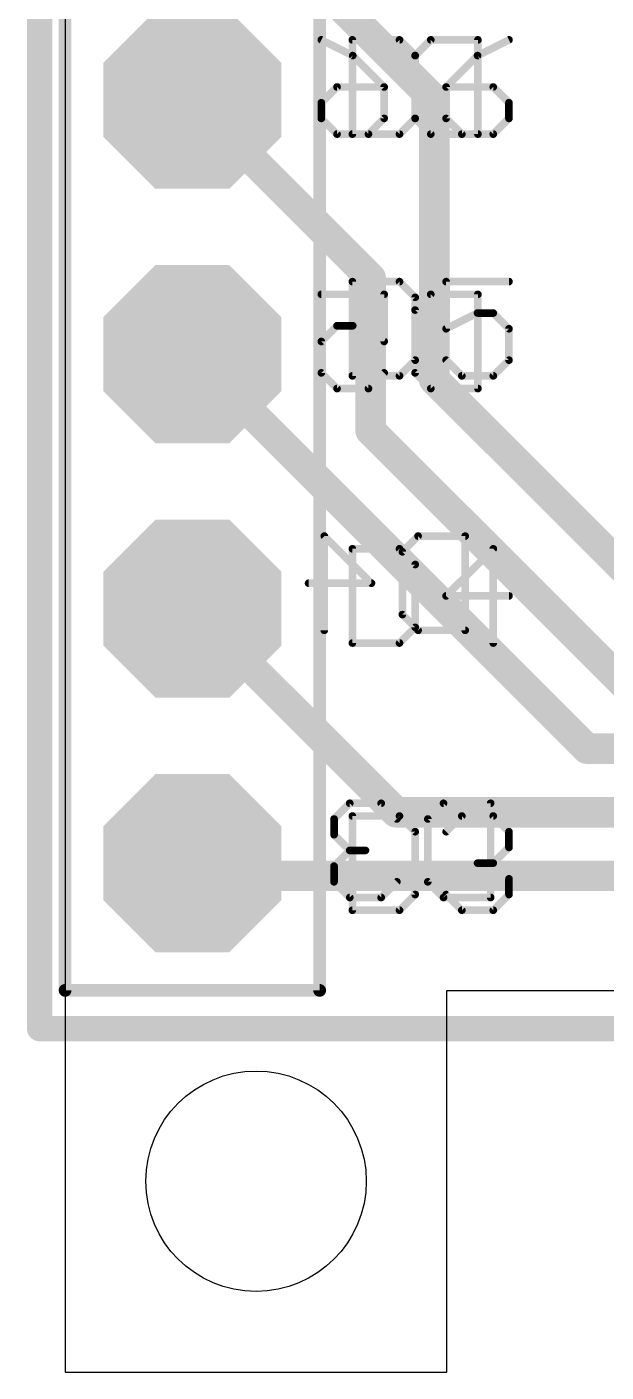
# Model space of a CAD drawing. Extents: x -0.4 to 36.2, y -3.8 to 29.2.
# Drawn here: x -0.38 to 5.4, y -3.81 to 9.62 of the extents above; entities that cross this region are included whole.
import ezdxf

# ---------------------------------------------------------------- set-up
doc = ezdxf.new("R2010")
doc.units = 0
for name, color, linetype in [('1', 12, 'CONTINUOUS'), ('17', 110, 'CONTINUOUS'), ('20', 53, 'CONTINUOUS'), ('21', 253, 'CONTINUOUS'), ('51', 253, 'CONTINUOUS'), ('52', 253, 'CONTINUOUS')]:
    doc.layers.add(name, color=color, linetype=linetype)

# ---------------------------------------------------------------- blocks, each defined once
blk = doc.blocks.new('RECT')
blk.add_solid([(-0.5, -0.5), (0.5, -0.5), (-0.5, 0.5), (0.5, 0.5)])
blk = doc.blocks.new('OCTAGONP')
at = {"const_width": 0.5}
blk.add_lwpolyline([(-0.25, -0.1036), (-0.25, 0.1036), (-0.1036, 0.25), (0.1036, 0.25), (0.25, 0.1036), (0.25, -0.1036), (0.1036, -0.25), (-0.1036, -0.25), (-0.25, -0.1036), (-0.25, 0.1036)], dxfattribs=at)

msp = doc.modelspace()

# ---------------------------------------------------------------- linework, layer by layer
at = {"layer": '1'}
for points, const_width in [([(-0.254, 25.908), (-0.254, -0.381)], 0.254), ([(3.683, 8.89), (1.27, 11.303)], 0.3048), ([(1.27, 8.89), (3.048, 7.112)], 0.3048), ([(3.683, 6.096), (3.683, 8.89)], 0.3048), ([(3.048, 7.112), (3.048, 5.588)], 0.3048), ([(1.27, 6.35), (5.207, 2.413)], 0.3048), ([(3.683, 6.096), (6.096, 3.683)], 0.3048), ([(3.048, 5.588), (5.588, 3.048)], 0.3048), ([(1.27, 3.81), (3.302, 1.778)], 0.3048), ([(5.207, 2.413), (11.43, 2.413)], 0.3048), ([(3.302, 1.778), (12.192, 1.778)], 0.3048), ([(1.27, 1.27), (1.524, 1.27)], 0.3048), ([(1.524, 1.27), (1.651, 1.143)], 0.3048), ([(1.651, 1.143), (12.573, 1.143)], 0.3048), ([(-0.254, -0.381), (36.068, -0.381)], 0.254)]:
    msp.add_lwpolyline(points, dxfattribs=dict(at, const_width=const_width))
for points, const_width in [([(1.3239, 8.9439, 1), (1.2161, 8.8361)], 0.1524), ([(3.7592, 8.89, 1), (3.6068, 8.89)], 0.1524), ([(3.6291, 8.8361, 1), (3.7369, 8.9439)], 0.1524), ([(3.1242, 7.112, 1), (2.9718, 7.112)], 0.1524), ([(2.9941, 7.0581, 1), (3.1019, 7.1659)], 0.1524), ([(1.3239, 6.4039, 1), (1.2161, 6.2961)], 0.1524), ([(3.7369, 6.1499, 1), (3.6291, 6.0421)], 0.1524), ([(3.6068, 6.096, 1), (3.7592, 6.096)], 0.1524), ([(3.1019, 5.6419, 1), (2.9941, 5.5341)], 0.1524), ([(2.9718, 5.588, 1), (3.1242, 5.588)], 0.1524), ([(1.3239, 3.8639, 1), (1.2161, 3.7561)], 0.1524), ([(5.207, 2.4892, 1), (5.207, 2.3368)], 0.1524), ([(5.1531, 2.3591, 1), (5.2609, 2.4669)], 0.1524), ([(3.302, 1.8542, 1), (3.302, 1.7018)], 0.1524), ([(3.2481, 1.7241, 1), (3.3559, 1.8319)], 0.1524), ([(1.27, 1.3462, 1), (1.27, 1.1938)], 0.1524), ([(1.5779, 1.3239, 1), (1.4701, 1.2161)], 0.1524), ([(1.524, 1.1938, 1), (1.524, 1.3462)], 0.1524), ([(1.651, 1.2192, 1), (1.651, 1.0668)], 0.1524), ([(1.5971, 1.0891, 1), (1.7049, 1.1969)], 0.1524), ([(-0.254, -0.3175, 1), (-0.254, -0.4445)], 0.127), ([(-0.3175, -0.381, 1), (-0.1905, -0.381)], 0.127)]:
    msp.add_lwpolyline(points, format="xyb", dxfattribs=dict(at, const_width=const_width))
at = {"layer": '20'}
for p, q in [((0, 29.21), (0, -3.81)), ((3.81, -3.81), (3.81, 0)), ((3.81, 0), (31.75, 0)), ((0, -3.81), (3.81, -3.81))]:
    msp.add_line(p, q, dxfattribs=at)
msp.add_circle((1.905, -1.905), 1.1, dxfattribs=at)
at = {"layer": '21', "const_width": 0.127}
for points in [[(0, 0), (0, 25.4)], [(2.54, 25.4), (2.54, 0)], [(2.54, 0), (0, 0)]]:
    msp.add_lwpolyline(points, dxfattribs=at)
at = {"layer": '21', "const_width": 0.0635}
for points in [[(0, 0.0318, 1), (0, -0.0318)], [(-0.0318, 0, 1), (0.0318, 0)], [(2.5082, 0, 1), (2.5718, 0)], [(2.54, -0.0318, 1), (2.54, 0.0318)]]:
    msp.add_lwpolyline(points, format="xyb", dxfattribs=at)
at = {"layer": '51', "const_width": 0.0381}
for points in [[(2.8851, 9.4877, 1), (2.847, 9.4877)], [(2.8661, 9.5068, 1), (2.8661, 9.4687)], [(3.3498, 9.5012, 1), (3.3229, 9.4742)], [(3.3364, 9.4687, 1), (3.3364, 9.5068)], [(4.4372, 9.4707, 1), (4.4201, 9.5047)], [(3.5122, 9.3309, 1), (3.4741, 9.3309)], [(3.4797, 9.3175, 1), (3.5066, 9.3444)], [(4.1066, 9.348, 1), (4.1236, 9.3139)], [(4.1286, 9.3175, 1), (4.1016, 9.3444)], [(3.8016, 9.0365, 1), (3.8016, 8.9984)], [(3.8206, 9.0174, 1), (3.7825, 9.0174)], [(3.7881, 9.0309, 1), (3.8151, 9.0039)], [(4.2854, 9.0309, 1), (4.2584, 9.0039)], [(4.2719, 8.9984, 1), (4.2719, 9.0365)], [(4.4477, 8.8606, 1), (4.4096, 8.8606)], [(4.4152, 8.8472, 1), (4.4421, 8.8741)], [(3.5066, 8.6904, 1), (3.4797, 8.7173)], [(3.8151, 8.7173, 1), (3.7881, 8.6904)], [(4.4421, 8.6904, 1), (4.4152, 8.7173)], [(3.4741, 8.7039, 1), (3.5122, 8.7039)], [(3.7825, 8.7039, 1), (3.8206, 8.7039)], [(4.4096, 8.7039, 1), (4.4477, 8.7039)], [(2.847, 8.5471, 1), (2.8851, 8.5471)], [(2.8661, 8.5662, 1), (2.8661, 8.5281)], [(3.3229, 8.5606, 1), (3.3498, 8.5336)], [(3.3364, 8.5281, 1), (3.3364, 8.5662)], [(3.9583, 8.5662, 1), (3.9583, 8.5281)], [(3.9449, 8.5336, 1), (3.9718, 8.5606)], [(4.2584, 8.5606, 1), (4.2854, 8.5336)], [(4.2719, 8.5281, 1), (4.2719, 8.5662)], [(2.8851, 7.0747, 1), (2.847, 7.0747)], [(2.8661, 7.0938, 1), (2.8661, 7.0557)], [(3.3498, 7.0882, 1), (3.3229, 7.0612)], [(3.3364, 7.0557, 1), (3.3364, 7.0938)], [(3.8016, 7.0938, 1), (3.8016, 7.0557)], [(3.8206, 7.0747, 1), (3.7825, 7.0747)], [(4.4287, 7.0557, 1), (4.4287, 7.0938)], [(3.5122, 6.9179, 1), (3.4741, 6.9179)], [(3.4797, 6.9045, 1), (3.5066, 6.9314)], [(4.1151, 6.7802, 1), (4.1151, 6.7421)], [(4.1236, 6.7441, 1), (4.1066, 6.7782)], [(4.2854, 6.7746, 1), (4.2584, 6.7477)], [(4.2719, 6.7421, 1), (4.2719, 6.7802)], [(3.7931, 6.6214, 1), (3.8101, 6.5874)], [(3.7825, 6.6044, 1), (3.8206, 6.6044)], [(4.4477, 6.6044, 1), (4.4096, 6.6044)], [(4.4152, 6.5909, 1), (4.4421, 6.6179)], [(3.5066, 6.2774, 1), (3.4797, 6.3043)], [(3.8151, 6.3043, 1), (3.7881, 6.2774)], [(4.4421, 6.2774, 1), (4.4152, 6.3043)], [(3.4741, 6.2909, 1), (3.5122, 6.2909)], [(4.4096, 6.2909, 1), (4.4477, 6.2909)], [(2.847, 6.1341, 1), (2.8851, 6.1341)], [(2.8661, 6.1532, 1), (2.8661, 6.1151)], [(3.3229, 6.1476, 1), (3.3498, 6.1206)], [(3.3364, 6.1151, 1), (3.3364, 6.1532)], [(3.9583, 6.1532, 1), (3.9583, 6.1151)], [(3.9449, 6.1206, 1), (3.9718, 6.1476)], [(4.2584, 6.1476, 1), (4.2854, 6.1206)], [(4.2719, 6.1151, 1), (4.2719, 6.1532)], [(2.8851, 4.4077, 1), (2.847, 4.4077)], [(2.8661, 4.4268, 1), (2.8661, 4.3887)], [(3.3498, 4.4212, 1), (3.3229, 4.3942)], [(3.3364, 4.3887, 1), (3.3364, 4.4268)], [(4.2909, 4.4077, 1), (4.2528, 4.4077)], [(4.2854, 4.3942, 1), (4.2584, 4.4212)], [(3.5122, 4.2509, 1), (3.4741, 4.2509)], [(3.4797, 4.2375, 1), (3.5066, 4.2644)], [(3.8016, 3.9565, 1), (3.8016, 3.9184)], [(3.7881, 3.9509, 1), (3.8151, 3.9239)], [(4.4287, 3.9184, 1), (4.4287, 3.9565)], [(3.4741, 3.6239, 1), (3.5122, 3.6239)], [(3.5066, 3.6104, 1), (3.4797, 3.6373)], [(2.8661, 3.4862, 1), (2.8661, 3.4481)], [(3.3229, 3.4806, 1), (3.3498, 3.4536)], [(3.3364, 3.4481, 1), (3.3364, 3.4862)], [(2.847, 3.4671, 1), (2.8851, 3.4671)], [(4.2528, 3.4671, 1), (4.2909, 3.4671)], [(2.8851, 1.7407, 1), (2.847, 1.7407)], [(2.8661, 1.7598, 1), (2.8661, 1.7217)], [(3.3498, 1.7542, 1), (3.3229, 1.7272)], [(3.3364, 1.7217, 1), (3.3364, 1.7598)], [(3.9583, 1.7598, 1), (3.9583, 1.7217)], [(3.9718, 1.7272, 1), (3.9449, 1.7542)], [(4.2854, 1.7542, 1), (4.2584, 1.7272)], [(4.2719, 1.7217, 1), (4.2719, 1.7598)], [(3.5122, 1.5839, 1), (3.4741, 1.5839)], [(3.4797, 1.5705, 1), (3.5066, 1.5974)], [(3.7881, 1.5974, 1), (3.8151, 1.5705)], [(4.4477, 1.5839, 1), (4.4096, 1.5839)], [(4.4152, 1.5705, 1), (4.4421, 1.5974)], [(4.4096, 1.4272, 1), (4.4477, 1.4272)], [(4.4421, 1.4137, 1), (4.4152, 1.4406)], [(4.1151, 1.2894, 1), (4.1151, 1.2513)], [(4.2854, 1.2839, 1), (4.2584, 1.2569)], [(4.2584, 1.2839, 1), (4.2854, 1.2569)], [(4.2719, 1.2513, 1), (4.2719, 1.2894)], [(4.4477, 1.1136, 1), (4.4096, 1.1136)], [(4.4152, 1.1002, 1), (4.4421, 1.1271)], [(3.4741, 0.9569, 1), (3.5122, 0.9569)], [(3.5066, 0.9434, 1), (3.4797, 0.9703)], [(3.8151, 0.9703, 1), (3.7881, 0.9434)], [(4.4096, 0.9569, 1), (4.4477, 0.9569)], [(4.4421, 0.9434, 1), (4.4152, 0.9703)], [(2.847, 0.8001, 1), (2.8851, 0.8001)], [(2.8661, 0.8192, 1), (2.8661, 0.7811)], [(3.3229, 0.8136, 1), (3.3498, 0.7866)], [(3.3364, 0.7811, 1), (3.3364, 0.8192)], [(3.9583, 0.8192, 1), (3.9583, 0.7811)], [(3.9449, 0.7866, 1), (3.9718, 0.8136)], [(4.2584, 0.8136, 1), (4.2854, 0.7866)], [(4.2719, 0.7811, 1), (4.2719, 0.8192)]]:
    msp.add_lwpolyline(points, format="xyb", dxfattribs=at)
at = {"layer": '51', "const_width": 0.0762}
for points in [[(2.8661, 9.4877), (2.8661, 8.5471)], [(3.3364, 9.4877), (2.8661, 9.4877)], [(3.4931, 9.3309), (3.3364, 9.4877)], [(4.4287, 9.4877), (4.1151, 9.3309)], [(3.4931, 8.7039), (3.4931, 9.3309)], [(4.1151, 9.3309), (3.8016, 9.0174)], [(3.8016, 9.0174), (3.8016, 8.7039)], [(4.2719, 9.0174), (3.8016, 9.0174)], [(4.4287, 8.8606), (4.2719, 9.0174)], [(4.4287, 8.7039), (4.4287, 8.8606)], [(3.3364, 8.5471), (3.4931, 8.7039)], [(3.8016, 8.7039), (3.9583, 8.5471)], [(4.2719, 8.5471), (4.4287, 8.7039)], [(2.8661, 8.5471), (3.3364, 8.5471)], [(3.9583, 8.5471), (4.2719, 8.5471)], [(2.8661, 7.0747), (2.8661, 6.1341)], [(3.3364, 7.0747), (2.8661, 7.0747)], [(3.4931, 6.9179), (3.3364, 7.0747)], [(4.4287, 7.0747), (3.8016, 7.0747)], [(3.8016, 7.0747), (3.8016, 6.6044)], [(3.4931, 6.2909), (3.4931, 6.9179)], [(3.8016, 6.6044), (4.1151, 6.7612)], [(4.1151, 6.7612), (4.2719, 6.7612)], [(4.2719, 6.7612), (4.4287, 6.6044)], [(4.4287, 6.6044), (4.4287, 6.2909)], [(3.3364, 6.1341), (3.4931, 6.2909)], [(3.9583, 6.1341), (3.8016, 6.2909)], [(4.4287, 6.2909), (4.2719, 6.1341)], [(2.8661, 6.1341), (3.3364, 6.1341)], [(4.2719, 6.1341), (3.9583, 6.1341)], [(2.8661, 4.4077), (2.8661, 3.4671)], [(3.3364, 4.4077), (2.8661, 4.4077)], [(3.4931, 4.2509), (3.3364, 4.4077)], [(4.2719, 4.4077), (3.8016, 3.9374)], [(4.2719, 3.4671), (4.2719, 4.4077)], [(3.4931, 3.6239), (3.4931, 4.2509)], [(3.8016, 3.9374), (4.4287, 3.9374)], [(3.3364, 3.4671), (3.4931, 3.6239)], [(2.8661, 3.4671), (3.3364, 3.4671)], [(2.8661, 1.7407), (2.8661, 0.8001)], [(3.3364, 1.7407), (2.8661, 1.7407)], [(3.4931, 1.5839), (3.3364, 1.7407)], [(3.8016, 1.5839), (3.9583, 1.7407)], [(3.9583, 1.7407), (4.2719, 1.7407)], [(4.2719, 1.7407), (4.4287, 1.5839)], [(3.4931, 0.9569), (3.4931, 1.5839)], [(4.4287, 1.5839), (4.4287, 1.4272)], [(4.4287, 1.4272), (4.2719, 1.2704)], [(4.2719, 1.2704), (4.1151, 1.2704)], [(4.2719, 1.2704), (4.4287, 1.1136)], [(4.4287, 1.1136), (4.4287, 0.9569)], [(3.3364, 0.8001), (3.4931, 0.9569)], [(3.9583, 0.8001), (3.8016, 0.9569)], [(4.4287, 0.9569), (4.2719, 0.8001)], [(2.8661, 0.8001), (3.3364, 0.8001)], [(4.2719, 0.8001), (3.9583, 0.8001)]]:
    msp.add_lwpolyline(points, dxfattribs=at)
at = {"layer": '52', "const_width": 0.0762}
for points in [[(2.5564, 9.4877), (2.8699, 9.3309)], [(3.4919, 9.3309), (3.6486, 9.4877)], [(3.6486, 9.4877), (4.1189, 9.4877)], [(4.1189, 9.4877), (4.1189, 8.5471)], [(2.8699, 9.3309), (3.1834, 9.0174)], [(3.4919, 8.7039), (3.4919, 9.3309)], [(2.5564, 8.8606), (2.7131, 9.0174)], [(2.7131, 9.0174), (3.1834, 9.0174)], [(3.1834, 9.0174), (3.1834, 8.7039)], [(2.5564, 8.7039), (2.5564, 8.8606)], [(2.7131, 8.5471), (2.5564, 8.7039)], [(3.1834, 8.7039), (3.0267, 8.5471)], [(3.6486, 8.5471), (3.4919, 8.7039)], [(3.0267, 8.5471), (2.7131, 8.5471)], [(4.1189, 8.5471), (3.6486, 8.5471)], [(2.5564, 6.9477), (3.1834, 6.9477)], [(3.1834, 6.9477), (3.1834, 6.4774)], [(3.4919, 6.7909), (3.6486, 6.9477)], [(3.6486, 6.9477), (4.1189, 6.9477)], [(4.1189, 6.9477), (4.1189, 6.0071)], [(3.4919, 6.1639), (3.4919, 6.7909)], [(2.7131, 6.6342), (2.5564, 6.4774)], [(2.8699, 6.6342), (2.7131, 6.6342)], [(3.1834, 6.4774), (2.8699, 6.6342)], [(2.5564, 6.4774), (2.5564, 6.1639)], [(2.5564, 6.1639), (2.7131, 6.0071)], [(3.0267, 6.0071), (3.1834, 6.1639)], [(3.6486, 6.0071), (3.4919, 6.1639)], [(2.7131, 6.0071), (3.0267, 6.0071)], [(4.1189, 6.0071), (3.6486, 6.0071)], [(2.5861, 3.5941), (2.5861, 4.5347)], [(2.5861, 4.5347), (3.0564, 4.0644)], [(3.3649, 4.3779), (3.5216, 4.5347)], [(3.5216, 4.5347), (3.9919, 4.5347)], [(3.9919, 4.5347), (3.9919, 3.5941)], [(3.3649, 3.7509), (3.3649, 4.3779)], [(3.0564, 4.0644), (2.4293, 4.0644)], [(3.5216, 3.5941), (3.3649, 3.7509)], [(3.9919, 3.5941), (3.5216, 3.5941)], [(2.8401, 1.8677), (2.6834, 1.7109)], [(3.1537, 1.8677), (2.8401, 1.8677)], [(3.3104, 1.7109), (3.1537, 1.8677)], [(3.6189, 1.7109), (3.7756, 1.8677)], [(3.7756, 1.8677), (4.2459, 1.8677)], [(4.2459, 1.8677), (4.2459, 0.9271)], [(2.6834, 1.7109), (2.6834, 1.5542)], [(3.6189, 1.0839), (3.6189, 1.7109)], [(2.6834, 1.5542), (2.8401, 1.3974)], [(2.8401, 1.3974), (2.6834, 1.2406)], [(2.8401, 1.3974), (2.9969, 1.3974)], [(2.6834, 1.2406), (2.6834, 1.0839)], [(2.6834, 1.0839), (2.8401, 0.9271)], [(3.1537, 0.9271), (3.3104, 1.0839)], [(3.7756, 0.9271), (3.6189, 1.0839)], [(2.8401, 0.9271), (3.1537, 0.9271)], [(4.2459, 0.9271), (3.7756, 0.9271)]]:
    msp.add_lwpolyline(points, dxfattribs=at)
at = {"layer": '52', "const_width": 0.0381}
for points in [[(2.5649, 9.5047, 1), (2.5478, 9.4707)], [(3.6486, 9.5068, 1), (3.6486, 9.4687)], [(3.6621, 9.4742, 1), (3.6352, 9.5012)], [(4.138, 9.4877, 1), (4.0999, 9.4877)], [(4.1189, 9.4687, 1), (4.1189, 9.5068)], [(2.8834, 9.3444, 1), (2.8564, 9.3175)], [(2.8614, 9.3139, 1), (2.8784, 9.348)], [(3.5109, 9.3309, 1), (3.4728, 9.3309)], [(3.4784, 9.3444, 1), (3.5053, 9.3175)], [(2.7131, 9.0365, 1), (2.7131, 8.9984)], [(2.7266, 9.0039, 1), (2.6996, 9.0309)], [(3.2025, 9.0174, 1), (3.1644, 9.0174)], [(3.1699, 9.0039, 1), (3.1969, 9.0309)], [(3.1834, 8.9984, 1), (3.1834, 9.0365)], [(2.5754, 8.8606, 1), (2.5373, 8.8606)], [(2.5429, 8.8741, 1), (2.5698, 8.8472)], [(2.5698, 8.7173, 1), (2.5429, 8.6904)], [(3.1969, 8.6904, 1), (3.1699, 8.7173)], [(3.5053, 8.7173, 1), (3.4784, 8.6904)], [(2.5373, 8.7039, 1), (2.5754, 8.7039)], [(3.1644, 8.7039, 1), (3.2025, 8.7039)], [(3.4728, 8.7039, 1), (3.5109, 8.7039)], [(2.7131, 8.5662, 1), (2.7131, 8.5281)], [(2.6996, 8.5336, 1), (2.7266, 8.5606)], [(3.0132, 8.5606, 1), (3.0401, 8.5336)], [(3.0267, 8.5281, 1), (3.0267, 8.5662)], [(3.6486, 8.5662, 1), (3.6486, 8.5281)], [(3.6352, 8.5336, 1), (3.6621, 8.5606)], [(4.0999, 8.5471, 1), (4.138, 8.5471)], [(4.1189, 8.5281, 1), (4.1189, 8.5662)], [(2.5564, 6.9668, 1), (2.5564, 6.9287)], [(3.2025, 6.9477, 1), (3.1644, 6.9477)], [(3.1834, 6.9287, 1), (3.1834, 6.9668)], [(3.6486, 6.9668, 1), (3.6486, 6.9287)], [(3.6621, 6.9342, 1), (3.6352, 6.9612)], [(4.138, 6.9477, 1), (4.0999, 6.9477)], [(4.1189, 6.9287, 1), (4.1189, 6.9668)], [(3.5109, 6.7909, 1), (3.4728, 6.7909)], [(3.4784, 6.8044, 1), (3.5053, 6.7775)], [(2.7131, 6.6532, 1), (2.7131, 6.6151)], [(2.7266, 6.6207, 1), (2.6996, 6.6476)], [(2.8784, 6.6512, 1), (2.8614, 6.6171)], [(2.8699, 6.6151, 1), (2.8699, 6.6532)], [(2.5429, 6.4909, 1), (2.5698, 6.4639)], [(2.5754, 6.4774, 1), (2.5373, 6.4774)], [(3.1644, 6.4774, 1), (3.2025, 6.4774)], [(3.1749, 6.4604, 1), (3.1919, 6.4944)], [(2.5698, 6.1773, 1), (2.5429, 6.1504)], [(2.5373, 6.1639, 1), (2.5754, 6.1639)], [(3.1969, 6.1504, 1), (3.1699, 6.1773)], [(3.4728, 6.1639, 1), (3.5109, 6.1639)], [(3.5053, 6.1773, 1), (3.4784, 6.1504)], [(2.7131, 6.0262, 1), (2.7131, 5.9881)], [(3.0267, 5.9881, 1), (3.0267, 6.0262)], [(3.6486, 6.0262, 1), (3.6486, 5.9881)], [(4.1189, 5.9881, 1), (4.1189, 6.0262)], [(2.6996, 5.9936, 1), (2.7266, 6.0206)], [(3.0132, 6.0206, 1), (3.0401, 5.9936)], [(3.6352, 5.9936, 1), (3.6621, 6.0206)], [(4.0999, 6.0071, 1), (4.138, 6.0071)], [(2.6052, 4.5347, 1), (2.5671, 4.5347)], [(2.5996, 4.5482, 1), (2.5726, 4.5212)], [(3.5216, 4.5538, 1), (3.5216, 4.5157)], [(3.5351, 4.5212, 1), (3.5082, 4.5482)], [(4.011, 4.5347, 1), (3.9729, 4.5347)], [(3.9919, 4.5157, 1), (3.9919, 4.5538)], [(3.3839, 4.3779, 1), (3.3458, 4.3779)], [(3.3514, 4.3914, 1), (3.3783, 4.3645)], [(2.4293, 4.0835, 1), (2.4293, 4.0454)], [(3.0429, 4.0509, 1), (3.0699, 4.0779)], [(3.0564, 4.0454, 1), (3.0564, 4.0835)], [(3.3783, 3.7643, 1), (3.3514, 3.7374)], [(3.3458, 3.7509, 1), (3.3839, 3.7509)], [(3.5216, 3.6132, 1), (3.5216, 3.5751)], [(3.5082, 3.5806, 1), (3.5351, 3.6076)], [(3.9919, 3.5751, 1), (3.9919, 3.6132)], [(2.5671, 3.5941, 1), (2.6052, 3.5941)], [(3.9729, 3.5941, 1), (4.011, 3.5941)], [(2.8401, 1.8868, 1), (2.8401, 1.8487)], [(2.8536, 1.8542, 1), (2.8266, 1.8812)], [(3.1671, 1.8812, 1), (3.1402, 1.8542)], [(3.1537, 1.8487, 1), (3.1537, 1.8868)], [(3.7756, 1.8868, 1), (3.7756, 1.8487)], [(3.7891, 1.8542, 1), (3.7622, 1.8812)], [(4.265, 1.8677, 1), (4.2269, 1.8677)], [(4.2459, 1.8487, 1), (4.2459, 1.8868)], [(2.7024, 1.7109, 1), (2.6643, 1.7109)], [(3.6379, 1.7109, 1), (3.5998, 1.7109)], [(2.6699, 1.7244, 1), (2.6968, 1.6975)], [(3.2969, 1.6975, 1), (3.3239, 1.7244)], [(3.6054, 1.7244, 1), (3.6323, 1.6975)], [(2.6643, 1.5542, 1), (2.7024, 1.5542)], [(2.6968, 1.5676, 1), (2.6699, 1.5407)], [(2.8401, 1.4164, 1), (2.8401, 1.3783)], [(2.8536, 1.3839, 1), (2.8266, 1.4109)], [(2.8266, 1.3839, 1), (2.8536, 1.4109)], [(2.9969, 1.3783, 1), (2.9969, 1.4164)], [(2.7024, 1.2406, 1), (2.6643, 1.2406)], [(2.6699, 1.2541, 1), (2.6968, 1.2272)], [(2.6643, 1.0839, 1), (2.7024, 1.0839)], [(2.6968, 1.0973, 1), (2.6699, 1.0704)], [(3.3239, 1.0704, 1), (3.2969, 1.0973)], [(3.6323, 1.0973, 1), (3.6054, 1.0704)], [(3.5998, 1.0839, 1), (3.6379, 1.0839)], [(2.8401, 0.9462, 1), (2.8401, 0.9081)], [(2.8266, 0.9136, 1), (2.8536, 0.9406)], [(3.1402, 0.9406, 1), (3.1671, 0.9136)], [(3.1537, 0.9081, 1), (3.1537, 0.9462)], [(3.7756, 0.9462, 1), (3.7756, 0.9081)], [(3.7622, 0.9136, 1), (3.7891, 0.9406)], [(4.2269, 0.9271, 1), (4.265, 0.9271)], [(4.2459, 0.9081, 1), (4.2459, 0.9462)]]:
    msp.add_lwpolyline(points, format="xyb", dxfattribs=at)

# ---------------------------------------------------------------- block references
at = {"layer": '17', "xscale": 1.778, "yscale": 1.778}
for p in [(1.27, 8.89), (1.27, 6.35), (1.27, 3.81), (1.27, 1.27)]:
    msp.add_blockref('OCTAGONP', p, dxfattribs=at)
at = {"layer": '51', "xscale": 0.508, "yscale": 0.508, "rotation": 270}
for p in [(1.27, 8.89), (1.27, 6.35), (1.27, 3.81), (1.27, 1.27)]:
    msp.add_blockref('RECT', p, dxfattribs=at)

doc.saveas('drawing.dxf')
